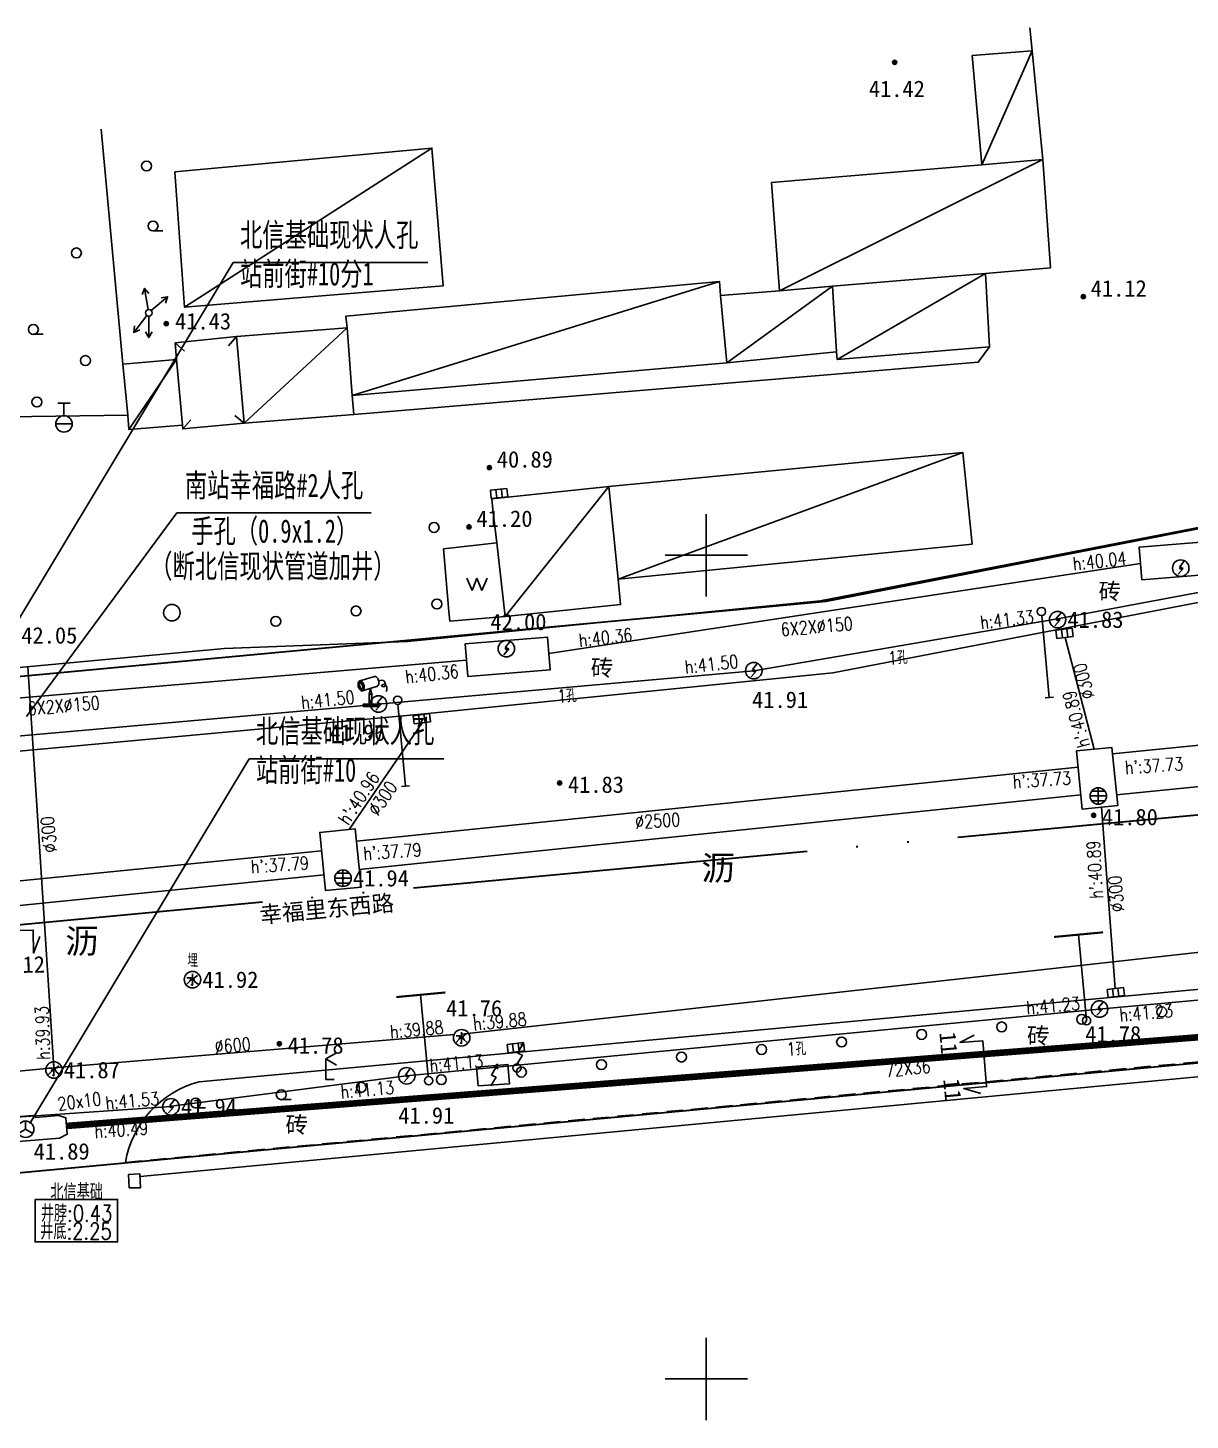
# Model space of a CAD drawing. Extents: x 501830 to 502977, y 299930 to 300245.
# Drawn here: x 502058.8 to 502129.4, y 300047.5 to 300132 of the extents above; entities that cross this region are included whole.
import ezdxf
from ezdxf.enums import TextEntityAlignment as Align
from ezdxf.lldxf.tags import DXFTag

# ---------------------------------------------------------------- set-up
doc = ezdxf.new("R2010")
doc.units = 0
for name, pattern in [('1117', [0.3, 0.2, -0.1]), ('2312', [0.3, 0.2, -0.1]), ('ACAD_ISO05W100', [33, 24, -3, 0, -3, 0, -3])]:
    doc.linetypes.add(name, pattern=pattern)
for name, color, linetype in [('BJ02', 7, 'Continuous'), ('BJ03', 7, 'Continuous'), ('BJ04', 7, 'Continuous'), ('BJ05', 7, 'Continuous'), ('BJ08', 7, 'Continuous'), ('BJ09', 7, 'Continuous'), ('BJ11', 7, 'Continuous'), ('TK', 7, 'Continuous'), ('上水井', 4, 'Continuous'), ('上水注记', 4, 'Continuous'), ('上水管线', 4, 'Continuous'), ('上水高程表', 4, 'Continuous'), ('新建北信', 13, 'Continuous'), ('电信井', 3, 'Continuous'), ('电信井（北信基础）', 3, 'Continuous'), ('电信断面图及编号', 3, 'Continuous'), ('电信注记', 3, 'Continuous'), ('电信管线', 3, 'Continuous'), ('电信高程表', 3, 'Continuous'), ('电力井', 1, 'Continuous'), ('电力注记', 1, 'Continuous'), ('电力管线', 1, 'Continuous'), ('电力高程表', 1, 'Continuous'), ('雨水井', 34, 'Continuous'), ('雨水注记', 34, 'Continuous'), ('雨水管线', 34, 'Continuous'), ('雨水高程表', 34, 'Continuous'), ('雨蓖子', 34, 'Continuous')]:
    doc.layers.add(name, color=color, linetype=linetype)
doc.layers.add('道路红线', color=11, linetype='Continuous', lineweight=30)
doc.styles.add('HZ', font='simplex.shx', dxfattribs={"bigfont": 'hztxt'})
doc.styles.add('HZTXT', font='romans', dxfattribs={"width": 0.7, "height": 4, "bigfont": 'HZTXT'})
doc.styles.get("Standard").update_dxf_attribs({"font": 'SIMFANG.TTF'})
doc.styles.add('宋体', font='SimSun.ttf')
doc.styles.add('粗等线', font='SIMHEI.TTF')
tags = doc.linetypes.add('DL', pattern='A,15,-4.925,[130,ltypeshp.shx,S=0.5,R=330,X=-0.15,Y=0.433],0,[130,ltypeshp.shx,S=0.4,R=90,X=0,Y=0],-0.15,[130,ltypeshp.shx,S=0.5,R=150,X=0,Y=-0.433],-4.925,15', length=40).pattern_tags.tags
tags[32:33] = [DXFTag(74, 4), DXFTag(75, 0), DXFTag(340, '0'), DXFTag(46, 1.0), DXFTag(50, 0.0), DXFTag(44, 0.0), DXFTag(45, 0.0)]
tags[30:31] = [DXFTag(74, 4), DXFTag(75, 0), DXFTag(340, '0'), DXFTag(46, 1.0), DXFTag(50, 0.0), DXFTag(44, 0.0), DXFTag(45, 0.0)]
tags[4:5] = [DXFTag(74, 4), DXFTag(75, 0), DXFTag(340, '0'), DXFTag(46, 1.0), DXFTag(50, 0.0), DXFTag(44, 0.0), DXFTag(45, 0.0)]
tags = doc.linetypes.add('DX', pattern='A,15,-5,[130,ltypeshp.shx,S=1,R=330,X=0,Y=0],-5,15', length=40).pattern_tags.tags
tags[16:17] = [DXFTag(74, 4), DXFTag(75, 0), DXFTag(340, '0'), DXFTag(46, 1.0), DXFTag(50, 0.0), DXFTag(44, 0.0), DXFTag(45, 0.0)]
tags[14:15] = [DXFTag(74, 4), DXFTag(75, 0), DXFTag(340, '0'), DXFTag(46, 1.0), DXFTag(50, 0.0), DXFTag(44, 0.0), DXFTag(45, 0.0)]
tags[4:5] = [DXFTag(74, 4), DXFTag(75, 0), DXFTag(340, '0'), DXFTag(46, 1.0), DXFTag(50, 0.0), DXFTag(44, 0.0), DXFTag(45, 0.0)]
tags = doc.linetypes.add('SS', pattern='A,15,-1.9,[130,ltypeshp.shx,S=1,R=330,X=0,Y=0],-1.2,[130,ltypeshp.shx,S=1,R=330,X=0,Y=0],-1.9,15', length=35).pattern_tags.tags
tags[24:25] = [DXFTag(74, 4), DXFTag(75, 0), DXFTag(340, '0'), DXFTag(46, 1.0), DXFTag(50, 0.0), DXFTag(44, 0.0), DXFTag(45, 0.0)]
tags[22:23] = [DXFTag(74, 4), DXFTag(75, 0), DXFTag(340, '0'), DXFTag(46, 1.0), DXFTag(50, 0.0), DXFTag(44, 0.0), DXFTag(45, 0.0)]
tags[4:5] = [DXFTag(74, 4), DXFTag(75, 0), DXFTag(340, '0'), DXFTag(46, 1.0), DXFTag(50, 0.0), DXFTag(44, 0.0), DXFTag(45, 0.0)]

# ---------------------------------------------------------------- blocks, each defined once
blk = doc.blocks.new('831')
for radius in [0.25, 0.15, 0.05]:
    blk.add_circle((0, 0), radius)
blk = doc.blocks.new('582')
blk.add_circle((0, 0), 1)
blk = doc.blocks.new('5323')
for p, q in [((-0.75, 2.5), (0.75, 2.5)), ((0, 1), (0, 2.5)), ((-0.99, 0), (0.99, 0))]:
    blk.add_line(p, q)
blk.add_circle((0, 0), 1)
blk = doc.blocks.new('5444')
for p, q in [((-0.34, 0.5), (-0.34, -0.5)), ((0.34, 0.5), (0.34, -0.5))]:
    blk.add_line(p, q)
blk.add_lwpolyline([(-1, -0.5), (-1, 0.5), (1, 0.5), (1, -0.5)], close=True)
blk = doc.blocks.new('9371')
blk.add_circle((0, 0), 0.6)
blk = doc.blocks.new('9372')
blk.add_line((-0.01, -0.59), (1.19, -0.59))
blk.add_circle((0, 0), 0.6)
blk = doc.blocks.new('35511')
for p, q in [((-1.25, 1.48), (-0.6, -0.02)), ((-0.6, -0.02), (0, 1.48)), ((0, 1.48), (0.6, -0.02)), ((0.6, -0.02), (1.25, 1.48))]:
    blk.add_line(p, q)
blk = doc.blocks.new('MHST')
at = {"layer": 'BJ09'}
blk.add_line((-0.01, -0.59), (1.19, -0.59), dxfattribs=at)
blk.add_circle((0, 0), 0.6, dxfattribs=at)
blk = doc.blocks.new('mhs500')
at = {"layer": 'BJ09'}
blk.add_circle((0, 0), 0.3, dxfattribs=at)
blk = doc.blocks.new('GC200')
at = {"linetype": 'Continuous', "const_width": 0.2, "flags": 128}
blk.add_lwpolyline([(-0.1, 0, 1), (0.1, 0, 1)], format="xyb", close=True, dxfattribs=at)
blk = doc.blocks.new('通信井')
for q in [(-0.433, -0.25), (0, 0.5), (0.433, -0.25)]:
    blk.add_line((0, 0), q)
at = {"lineweight": -3}
blk.add_circle((0, 0), 0.5, dxfattribs=at)
blk = doc.blocks.new('雨水井')
at = {"lineweight": -3}
for p, q in [((0.5, 0), (-0.5, 0)), ((-0.4, 0.3), (0.4, 0.3)), ((0, 0.495), (0, -0.495)), ((-0.4, -0.3), (0.4, -0.3))]:
    blk.add_line(p, q, dxfattribs=at)
blk.add_circle((0, 0), 0.5, dxfattribs=at)
blk = doc.blocks.new('电力井')
at = {"lineweight": -3}
for p, q in [((0.192, 0.395), (-0.079, 0.068)), ((-0.079, 0.068), (0.152, -0.017)), ((0.152, -0.017), (-0.164, -0.373))]:
    blk.add_line(p, q, dxfattribs=at)
blk.add_circle((0, 0), 0.5, dxfattribs=at)
blk = doc.blocks.new('上水井')
at = {"lineweight": -3}
for points in [[(-0.335, 0.112), (-0.093, 0.112), (-0.141, -0.082), (-0.335, -0.276)], [(0.295, 0.258), (0.053, 0.064), (0.15, -0.13), (0.343, -0.276)]]:
    blk.add_lwpolyline(points, dxfattribs=at)
at = {"flags": 128}
blk.add_lwpolyline([(0, 0.346), (0, -0.346), (-0.093, -0.302)], dxfattribs=at)
at = {"lineweight": -3}
blk.add_circle((0, 0), 0.5, dxfattribs=at)
blk = doc.blocks.new('4563')
for p, q in [((0, 2.5), (1.3, 3.25)), ((0, 0), (0, 2.5)), ((0, 2.5), (1.3, 1.75)), ((1, 0), (0, 0))]:
    blk.add_line(p, q)
blk = doc.blocks.new('gc170')
at = {"linetype": 'Continuous'}
blk.add_circle((0, 0), 0.5, dxfattribs=at)
blk = doc.blocks.new('探头')
at = {"lineweight": -3}
h = blk.add_hatch(color=256, dxfattribs=at)
h.paths.add_polyline_path([(-0.086, 0.079), (0.072, 0.079), (0.072, 0.683), (-0.086, 0.683)])
h.paths.add_polyline_path([(-0.007, 1.026), (-0.086, 0.683), (0.072, 0.683)])
h.paths.add_polyline_path([(0.072, 0.079), (-0.086, 0.079), (-0.086, -0.079), (0.072, -0.079)])
h = blk.add_hatch(color=256, dxfattribs=at)
h.paths.add_polyline_path([(-0.45, 0.079), (-0.45, -0.079), (-0.086, -0.079), (-0.086, 0.079)])
h.paths.add_polyline_path([(0.45, -0.079), (0.45, 0.079), (0.136, 0.079), (0.072, 0.079), (0.072, -0.079)])
for p, q in [((-0.66, 1.483), (0.243, 1.749)), ((0.265, 1.751), (0.232, 1.746)), ((0.3, 1.745), (0.265, 1.751)), ((0.335, 1.728), (0.3, 1.745)), ((0.37, 1.701), (0.335, 1.728)), ((0.402, 1.665), (0.37, 1.701)), ((-0.755, 1.324), (-0.758, 1.27)), ((-0.758, 1.27), (-0.755, 1.213)), ((-0.745, 1.373), (-0.755, 1.324)), ((-0.755, 1.213), (-0.745, 1.155)), ((-0.729, 1.415), (-0.745, 1.373)), ((-0.745, 1.155), (-0.729, 1.098)), ((-0.707, 1.448), (-0.729, 1.415)), ((-0.729, 1.098), (-0.707, 1.044)), ((-0.68, 1.473), (-0.707, 1.448)), ((-0.707, 1.044), (-0.681, 0.995)), ((-0.681, 0.995), (-0.65, 0.953)), ((-0.649, 1.486), (-0.68, 1.473)), ((-0.66, 1.344), (-0.668, 1.261)), ((-0.668, 1.261), (-0.655, 1.163)), ((-0.638, 1.39), (-0.66, 1.344)), ((-0.655, 1.163), (-0.619, 1.07)), ((-0.65, 0.953), (-0.617, 0.919)), ((-0.616, 1.489), (-0.649, 1.486)), ((-0.627, 1.399), (-0.638, 1.39)), ((-0.612, 1.396), (-0.627, 1.399)), ((-0.619, 1.07), (-0.573, 1.001)), ((-0.617, 0.919), (-0.582, 0.895)), ((-0.581, 1.481), (-0.616, 1.489)), ((-0.572, 1.366), (-0.612, 1.396)), ((-0.582, 0.895), (-0.546, 0.881)), ((-0.545, 1.461), (-0.581, 1.481)), ((-0.573, 1.001), (-0.532, 0.971)), ((-0.525, 1.298), (-0.572, 1.366)), ((-0.546, 0.881), (-0.512, 0.879)), ((-0.511, 1.432), (-0.545, 1.461)), ((-0.532, 0.971), (-0.517, 0.968)), ((-0.49, 1.205), (-0.525, 1.298)), ((-0.517, 0.968), (-0.506, 0.978)), ((-0.512, 0.879), (-0.48, 0.887)), ((-0.479, 1.394), (-0.511, 1.432)), ((-0.506, 0.978), (-0.485, 1.024)), ((-0.476, 1.106), (-0.49, 1.205)), ((-0.485, 1.024), (-0.476, 1.106)), ((-0.481, 0.886), (0.422, 1.152)), ((-0.48, 0.887), (-0.451, 0.906)), ((-0.45, 1.349), (-0.479, 1.394)), ((-0.451, 0.906), (-0.426, 0.935)), ((-0.426, 1.297), (-0.45, 1.349)), ((-0.407, 1.241), (-0.426, 1.297)), ((-0.426, 0.935), (-0.407, 0.973)), ((-0.393, 1.183), (-0.407, 1.241)), ((-0.407, 0.973), (-0.394, 1.018)), ((-0.394, 1.018), (-0.387, 1.07)), ((-0.387, 1.126), (-0.393, 1.183)), ((-0.387, 1.07), (-0.387, 1.126)), ((-0.007, 1.026), (-0.086, 0.683)), ((0.072, 0.683), (-0.007, 1.026)), ((0.383, 1.141), (0.415, 1.152)), ((0.432, 1.621), (0.402, 1.665)), ((0.415, 1.152), (0.443, 1.173)), ((0.457, 1.57), (0.432, 1.621)), ((0.443, 1.173), (0.466, 1.204)), ((0.478, 1.515), (0.457, 1.57)), ((0.466, 1.204), (0.484, 1.244)), ((0.492, 1.458), (0.478, 1.515)), ((0.484, 1.244), (0.496, 1.291)), ((0.5, 1.4), (0.492, 1.458)), ((0.496, 1.291), (0.502, 1.343)), ((0.502, 1.343), (0.5, 1.4)), ((-0.45, 0.079), (0.419, 0.079)), ((-0.45, -0.079), (-0.45, 0.079)), ((-0.086, 0.683), (0.072, 0.683)), ((-0.086, 0.683), (-0.086, -0.079)), ((0.072, 0.683), (0.072, -0.079)), ((0.45, 0.079), (0.136, 0.079)), ((0.45, 0.079), (0.45, -0.079)), ((0.45, 0.079), (0.45, -0.079)), ((0.45, -0.079), (-0.45, -0.079))]:
    blk.add_line(p, q, dxfattribs=at)
at = {"lineweight": -3, "extrusion": (0, 0, -1)}
for p, q in [((0.488, 1.477), (0.592, 1.505)), ((0.592, 1.505), (0.691, 1.517)), ((0.658, 1.182), (0.674, 1.212)), ((0.68, 1.156), (0.658, 1.182)), ((0.674, 1.212), (0.717, 1.239)), ((0.728, 1.137), (0.68, 1.156)), ((0.691, 1.517), (0.78, 1.496)), ((0.717, 1.239), (0.774, 1.256)), ((0.788, 1.13), (0.728, 1.137)), ((0.774, 1.256), (0.831, 1.257)), ((0.78, 1.496), (0.853, 1.426)), ((0.843, 1.139), (0.788, 1.13)), ((0.831, 1.257), (0.88, 1.242)), ((0.881, 1.167), (0.843, 1.139)), ((0.853, 1.426), (0.899, 1.318)), ((0.88, 1.242), (0.922, 1.212)), ((0.902, 1.209), (0.881, 1.167)), ((0.899, 1.318), (0.902, 1.209)), ((0.922, 1.212), (0.978, 1.127)), ((0.983, 0.936), (0.952, 0.846)), ((0.978, 1.127), (0.997, 1.029)), ((0.997, 1.029), (0.983, 0.936))]:
    blk.add_line(p, q, dxfattribs=at)
blk = doc.blocks.new('B552')
for p, q in [((0.984668, 0.518566), (-1.015332, 0.518566)), ((-1.015332, 0.518566), (-1.015332, -0.481434)), ((0.984668, -0.481434), (0.984668, 0.518566)), ((-1.015332, -0.481434), (0.984668, -0.481434))]:
    blk.add_line(p, q)
at = {"linetype": 'Continuous'}
for p, q in [((-0.348666, -0.481434), (-0.348666, 0.518566)), ((0.318001, -0.481434), (0.318001, 0.518566))]:
    blk.add_line(p, q, dxfattribs=at)
blk = doc.blocks.new('acfgw')
at = {"color": 4}
for p, q in [((0, -5), (0, 5)), ((-5, 0), (5, 0))]:
    blk.add_line(p, q, dxfattribs=at)

msp = doc.modelspace()

# ---------------------------------------------------------------- hatches: boundary and pattern name
at = {"layer": 'BJ05', "linetype": 'Continuous'}
for points in [[(502088.699, 300070.285), (502088.921, 300070.429), (502088.921, 300070.168)], [(502087.116, 300068.957), (502087.339, 300069.102), (502087.339, 300068.84)]]:
    msp.add_hatch(color=256, dxfattribs=at).paths.add_polyline_path(points)

# ---------------------------------------------------------------- linework, layer by layer
at = {"layer": 'BJ02', "linetype": 'Continuous', "flags": 128}
for points in [[(502119.775, 300130.62), (502119.645, 300132.017)], [(502116.721, 300123.703), (502119.775, 300130.62)], [(502063.287, 300125.867), (502064.587, 300111.61)], [(502068.326, 300115.07), (502083.35, 300124.715)], [(502120.425, 300124.017), (502104.441, 300116.051)], [(502064.895, 300108.5), (502047.403, 300108.254), (502046.651, 300119.926)], [(502100.806, 300116.61), (502078.511, 300109.69)], [(502107.939, 300111.894), (502116.96, 300117.1)], [(502101.251, 300111.683), (502107.665, 300116.331)], [(502071.481, 300113.288), (502071.005, 300112.709)], [(502071.96, 300108.012), (502078.203, 300113.813)], [(502067.777, 300112.903), (502068.325, 300112.391)], [(502078.614, 300108.537), (502116.513, 300111.72), (502117.199, 300112.663)], [(502064.963, 300107.627), (502067.845, 300111.89)], [(502068.23, 300107.668), (502068.725, 300108.232)], [(502071.96, 300108.012), (502071.384, 300108.492)], [(502094.663, 300098.546), (502115.586, 300106.235)], [(502087.803, 300096.274), (502094.081, 300104.171)]]:
    msp.add_lwpolyline(points, dxfattribs=at)
at = {"layer": 'BJ02', "linetype": 'Continuous'}
for points in [[(502116.14, 300130.341), (502119.775, 300130.62), (502120.425, 300124.017), (502116.721, 300123.703), (502116.14, 300130.341)], [(502067.745, 300123.281), (502083.35, 300124.715), (502084.035, 300116.364), (502068.326, 300115.07), (502067.745, 300123.281)], [(502103.963, 300122.619), (502116.721, 300123.703), (502120.425, 300124.017), (502120.904, 300117.45), (502116.96, 300117.1), (502107.665, 300116.331), (502104.441, 300116.051), (502103.963, 300122.619)], [(502078.135, 300114.512), (502100.806, 300116.61), (502100.874, 300115.771), (502101.251, 300111.683), (502078.511, 300109.69), (502078.203, 300113.813), (502078.135, 300114.512)], [(502107.665, 300116.331), (502116.96, 300117.1), (502117.199, 300112.663), (502107.939, 300111.894), (502107.905, 300112.348), (502107.665, 300116.331)], [(502100.874, 300115.771), (502104.441, 300116.051), (502107.665, 300116.331), (502107.905, 300112.348), (502101.251, 300111.683), (502100.874, 300115.771)], [(502067.777, 300112.903), (502071.481, 300113.288), (502071.96, 300108.012), (502068.23, 300107.668), (502068.221, 300107.907), (502067.845, 300111.89), (502067.777, 300112.903)], [(502071.481, 300113.288), (502078.203, 300113.813), (502078.511, 300109.69), (502078.614, 300108.537), (502071.96, 300108.012), (502071.481, 300113.288)], [(502064.587, 300111.61), (502067.845, 300111.89), (502068.221, 300107.907), (502064.963, 300107.627), (502064.895, 300108.5), (502064.587, 300111.61)], [(502094.081, 300104.171), (502115.586, 300106.235), (502116.134, 300100.68), (502105.364, 300099.596), (502094.663, 300098.546), (502094.081, 300104.171)], [(502086.981, 300103.436), (502094.081, 300104.171), (502094.663, 300098.546), (502094.8, 300097.009), (502087.803, 300096.274), (502087.289, 300100.746), (502087.057, 300102.771), (502086.981, 300103.436)]]:
    msp.add_lwpolyline(points, close=True, dxfattribs=at)
at = {"layer": 'BJ02', "linetype": 'Continuous', "flags": 128}
for points, elevation in [([(502045.347, 300091.999), (502060.067, 300093.354), (502070.77, 300094.35), (502081.875, 300094.776), (502106.92, 300097.235), (502132.265, 300102.143)], 42.121), ([(502064.943, 300062.415), (502064.977, 300061.611), (502065.663, 300061.611), (502065.629, 300062.45), (502064.943, 300062.415)], 42.028)]:
    msp.add_lwpolyline(points, dxfattribs=dict(at, elevation=elevation))
at = {"layer": 'BJ02', "linetype": 'Continuous'}
msp.add_lwpolyline([(502250, 300081.775), (502239.412, 300081.03), (502215.381, 300078.661), (502191.336, 300075.01), (502175.568, 300072.213), (502172.098, 300072.335), (502065.636, 300062.283)], dxfattribs=at)
at = {"layer": 'BJ03', "linetype": 'Continuous'}
msp.add_lwpolyline([(502084.065, 300100.396), (502087.289, 300100.746), (502087.803, 300096.274), (502084.441, 300095.994), (502084.373, 300096.588), (502084.065, 300100.396)], close=True, dxfattribs=at)
at = {"layer": 'BJ04', "linetype": 'Continuous', "flags": 128}
for points in [[(502132.698, 300097.671), (502107.69, 300092.859)], [(502107.69, 300092.859), (502082.696, 300090.351)], [(502082.696, 300090.351), (502033.214, 300085.797), (502022.805, 300085.112), (502014.166, 300082.395), (502007.461, 300080.096), (501985.213, 300077.973), (501965.204, 300076.219)]]:
    msp.add_lwpolyline(points, dxfattribs=at)
at = {"layer": 'BJ04', "linetype": 'Continuous', "elevation": 41.78, "flags": 128}
msp.add_lwpolyline([(502069.228, 300068.041), (502222.657, 300082.237)], dxfattribs=at)
at = {"layer": 'BJ04', "linetype": 'Continuous', "const_width": 0.125, "flags": 128}
for points in [[(502121.119, 300076.831), (502124.092, 300077.113)], [(502081.191, 300073.181), (502084.164, 300073.462)]]:
    msp.add_lwpolyline(points, dxfattribs=at)
at = {"layer": 'BJ04', "linetype": 'Continuous', "ltscale": 5, "flags": 128}
for points in [[(502123.061, 300072.004), (502122.59, 300076.982)], [(502083.133, 300068.353), (502082.662, 300073.331)]]:
    msp.add_lwpolyline(points, dxfattribs=at)
at = {"layer": 'BJ04', "linetype": 'Continuous'}
for centre in [(502120.347, 300096.588), (502123.085, 300071.755), (502083.157, 300068.104)]:
    msp.add_circle(centre, 0.25, dxfattribs=at)
msp.add_arc((502070.78, 300062.122), 6.119, 104.69719, 170.3389, dxfattribs=at)
at = {"layer": 'BJ05'}
for p, q in [((502088.548, 300069.777, 42.028), (502088.806, 300070.229, 42.028)), ((502088.521, 300069.13, 42.028), (502088.84, 300069.649, 42.028)), ((502088.548, 300069.777, 42.028), (502088.84, 300069.649, 42.028)), ((502086.938, 300067.802), (502087.258, 300068.322)), ((502086.966, 300068.449), (502087.223, 300068.901)), ((502086.966, 300068.449), (502087.258, 300068.322))]:
    msp.add_line(p, q, dxfattribs=at)
at = {"layer": 'BJ05', "linetype": 'Continuous', "flags": 128}
for points in [[(502065.77, 300115.822), (502065.908, 300116.198), (502066.164, 300115.891)], [(502066.131, 300114.917), (502065.908, 300116.198)], [(502066.318, 300114.849), (502067.31, 300115.69)], [(502066.916, 300115.618), (502067.31, 300115.69), (502067.174, 300115.313)], [(502066.043, 300114.561), (502065.253, 300113.529)], [(502066.165, 300114.52), (502066.165, 300113.22)], [(502065.622, 300113.683), (502065.253, 300113.529), (502065.305, 300113.926)], [(502066.365, 300113.566), (502066.165, 300113.22), (502065.965, 300113.566)], [(502120.37, 300096.339), (502120.826, 300091.371)], [(502081.291, 300090.953), (502081.747, 300085.985)]]:
    msp.add_lwpolyline(points, dxfattribs=at)
at = {"layer": 'BJ05', "linetype": 'Continuous'}
for points in [[(502120.577, 300091.348), (502121.075, 300091.394)], [(502081.498, 300085.962), (502081.996, 300086.008)]]:
    msp.add_lwpolyline(points, dxfattribs=at)
msp.add_lwpolyline([(502087.116, 300068.957), (502087.339, 300069.102), (502087.339, 300068.84)], close=True, dxfattribs=at)
msp.add_circle((502066.165, 300114.72), 0.2, dxfattribs=at)
msp.add_circle((502066.165, 300114.72), 0.2, dxfattribs=at)
msp.add_circle((502066.165, 300114.72), 0.2, dxfattribs=at)
msp.add_circle((502066.165, 300114.72), 0.2, dxfattribs=at)
at = {"layer": 'BJ05'}
for centre in [(502120.347, 300096.588), (502081.268, 300091.202)]:
    msp.add_circle(centre, 0.25, dxfattribs=at)
at = {"layer": 'BJ11', "linetype": '1117', "ltscale": 5, "flags": 128}
msp.add_lwpolyline([(502064.748, 300063.149), (502191.336, 300075.01)], dxfattribs=at)
at = {"layer": '上水管线', "linetype": 'SS', "ltscale": 0.5, "flags": 128}
for points, elevation in [([(502060.41, 300068.888), (502058.827, 300093.24)], 41.884), ([(502060.41, 300068.888), (502084.701, 300070.917)], 41.884), ([(502011.465, 300064.302), (502060.197, 300068.868)], 41.963)]:
    msp.add_lwpolyline(points, dxfattribs=dict(at, elevation=elevation))
msp.add_lwpolyline([(502150.765, 300078.21), (502085.156, 300070.939)], dxfattribs=at)
at = {"layer": '新建北信', "color": 40}
for p, q in [((502071.294, 300117.772), (502057.971, 300095.62)), ((502067.874, 300102.571), (502058.735, 300090.211)), ((502072.261, 300087.652), (502058.938, 300065.5))]:
    msp.add_line(p, q, dxfattribs=at)
at = {"layer": '新建北信', "color": 41}
for p, q in [((502071.294, 300117.772), (502083.112, 300117.772)), ((502067.874, 300102.571), (502079.67, 300102.571)), ((502072.261, 300087.652), (502084.079, 300087.652))]:
    msp.add_line(p, q, dxfattribs=at)
at = {"layer": '新建北信', "color": 40, "linetype": '2312', "ltscale": 8, "const_width": 0.4, "elevation": 41.904}
msp.add_lwpolyline([(502061.183, 300065.359), (502166.282, 300073.596)], dxfattribs=at)
at = {"layer": '电信井（北信基础）', "linetype": 'Continuous', "elevation": 41.904, "flags": 128}
msp.add_lwpolyline([(502058.128, 300065.916), (502057.953, 300065.601), (502058.033, 300064.604), (502058.249, 300064.42), (502060.741, 300064.622), (502061.223, 300064.861), (502061.142, 300065.858), (502060.713, 300065.993), (502059.318, 300065.875), (502059.125, 300065.996), (502058.128, 300065.916)], dxfattribs=at)
at = {"layer": '电信断面图及编号'}
for points, elevation in [([(502059.549, 300076.858), (502059.169, 300075.851), (502059.15, 300077.245), (502056.352, 300077.203), (502056.371, 300075.813), (502055.982, 300076.709)], 41.904), ([(502116.664, 300067.319), (502115.632, 300067.627), (502117.022, 300067.745), (502116.782, 300070.533), (502115.396, 300070.415), (502116.263, 300070.867)], 41.79)]:
    msp.add_lwpolyline(points, dxfattribs=dict(at, elevation=elevation))
at = {"layer": '电信注记', "linetype": 'Continuous'}
msp.add_lwpolyline([(502059.265, 300060.895), (502064.278, 300060.895), (502064.278, 300058.324), (502059.265, 300058.324)], close=True, dxfattribs=at)
at = {"layer": '电信管线', "linetype": 'DX', "ltscale": 0.5, "elevation": 41.904, "flags": 128}
msp.add_lwpolyline([(502061.183, 300065.359), (502166.282, 300073.596)], dxfattribs=at)
at = {"layer": '电力管线', "linetype": 'DL', "ltscale": 0.5, "elevation": 42.012}
for points in [[(502126.444, 300098.507), (502126.283, 300100.5), (502131.267, 300100.902), (502131.428, 300098.908)], [(502085.54, 300092.636), (502085.38, 300094.63), (502090.363, 300095.032), (502090.524, 300093.038)]]:
    msp.add_lwpolyline(points, close=True, dxfattribs=at)
at = {"layer": '电力管线', "linetype": 'DL', "ltscale": 0.5, "flags": 128}
for points, elevation in [([(502090.444, 300094.035), (502126.363, 300099.503)], 42.012), ([(502137.773, 300099.22), (502121.328, 300096.144), (502102.887, 300092.992)], 41.766), ([(502102.887, 300092.992), (502080.078, 300090.972)], 41.919), ([(502080.163, 300090.972), (502022.448, 300085.872), (502009.77, 300081.629)], 41.966)]:
    msp.add_lwpolyline(points, dxfattribs=dict(at, elevation=elevation))
for points in [[(502047.152, 300090.4), (502085.46, 300093.633)], [(502123.839, 300072.448), (502163.592, 300076.073)], [(502123.857, 300072.458), (502081.819, 300068.402), (502067.535, 300066.555)], [(502067.518, 300066.537), (502054.605, 300065.658)]]:
    msp.add_lwpolyline(points, dxfattribs=at)
at = {"layer": '电力管线', "linetype": 'Continuous', "ltscale": 0.5, "elevation": 42.165, "flags": 128}
msp.add_lwpolyline([(502086.155, 300067.793), (502086.064, 300068.928), (502087.968, 300069.091), (502088.054, 300067.91), (502086.155, 300067.793)], dxfattribs=at)
at = {"layer": '道路红线', "color": 40}
for p, q in [((502107.274, 300097.211), (502136.628, 300102.961)), ((502122.513, 300100.196), (502136.628, 300102.961)), ((501986.439, 300085.945), (502107.278, 300097.212)), ((502123.119, 300068.559), (502297.188, 300084.789)), ((501989.224, 300056.074), (502218.08, 300077.413))]:
    msp.add_line(p, q, dxfattribs=at)
at = {"layer": '道路红线', "color": 40, "linetype": 'ACAD_ISO05W100'}
for p, q in [((502122.831, 300083.597), (502296.752, 300099.813)), ((501950, 300067.482), (502216.687, 300092.348))]:
    msp.add_line(p, q, dxfattribs=at)
at = {"layer": '雨水管线', "linetype": 'Continuous', "elevation": -0.083, "flags": 128}
for points in [[(502123.54, 300088.232), (502121.784, 300095.015)], [(502078.326, 300083.361), (502082.768, 300089.828)], [(502122.568, 300087.131), (502078.766, 300082.647)], [(502078.941, 300080.932), (502122.737, 300085.467)], [(502123.99, 300084.704), (502124.825, 300073.708)], [(502076.657, 300082.054), (501986.201, 300073.051)]]:
    msp.add_lwpolyline(points, dxfattribs=at)
at = {"layer": '雨水管线', "flags": 128}
for points in [[(502168.169, 300092.296), (502124.654, 300087.951)], [(502168.423, 300089.809), (502124.908, 300085.464)]]:
    msp.add_lwpolyline(points, dxfattribs=at)
at = {"layer": '雨水管线', "elevation": -0.083}
for points in [[(502124.975, 300084.804), (502122.827, 300084.585), (502122.466, 300088.122), (502124.614, 300088.341)], [(502079.051, 300079.861), (502076.903, 300079.642), (502076.542, 300083.179), (502078.689, 300083.398)]]:
    msp.add_lwpolyline(points, close=True, dxfattribs=at)
at = {"layer": '雨水管线', "linetype": 'Continuous', "flags": 128}
msp.add_lwpolyline([(501986.341, 300071.502), (502076.804, 300080.607)], dxfattribs=at)

# ---------------------------------------------------------------- block references
at = {"layer": 'BJ03', "linetype": 'Continuous', "xscale": 0.5, "yscale": 0.5, "zscale": 0.5}
msp.add_blockref('35511', (502086.088, 300097.863), dxfattribs=at)
at = {"layer": 'BJ03'}
msp.add_blockref('探头', (502079.628, 300090.893, 41.966), dxfattribs=at)
at = {"layer": 'BJ04', "linetype": 'Continuous', "xscale": 0.5, "yscale": 0.5, "zscale": 0.5}
msp.add_blockref('4563', (502076.92, 300068.181), dxfattribs=at)
at = {"layer": 'BJ05', "linetype": 'Continuous', "xscale": 0.5, "yscale": 0.5, "zscale": 0.5}
for name, p in [('5323', (502061.019, 300107.976)), ('582', (502067.567, 300096.515))]:
    msp.add_blockref(name, p, dxfattribs=at)
at = {"layer": 'BJ05', "linetype": 'Continuous', "xscale": 0.5000000000246094, "yscale": 0.5, "zscale": 0.5, "rotation": 185.9999999965418}
msp.add_blockref('5444', (502087.427, 300103.751), dxfattribs=at)
at = {"layer": 'BJ05', "linetype": 'Continuous', "xscale": 0.5, "yscale": 0.5}
msp.add_blockref('gc170', (502088.521, 300068.88, 42.028), dxfattribs=at)
at = {"layer": 'BJ08', "linetype": 'Continuous', "xscale": 0.5, "yscale": 0.5, "zscale": 0.5}
for name, p in [('831', (502111.438, 300129.921, 41.42)), ('831', (502122.89, 300115.703, 41.12)), ('831', (502067.225, 300114.057, 41.43)), ('831', (502086.841, 300105.323, 40.89)), ('831', (502085.606, 300101.724, 41.2)), ('GC200', (502128.803, 300099.22, 41.835)), ('GC200', (502121.328, 300096.094, 41.836)), ('GC200', (502087.872, 300094.331, 42.012)), ('GC200', (502102.887, 300092.992, 41.919)), ('GC200', (502080.113, 300090.972, 41.966)), ('831', (502091.105, 300086.18, 41.83)), ('831', (502123.513, 300084.212, 41.8)), ('GC200', (502077.954, 300080.398, 41.95)), ('GC200', (502068.819, 300074.241, 41.928)), ('GC200', (502123.873, 300072.454, 41.79)), ('831', (502074.091, 300070.347, 41.78)), ('GC200', (502085.156, 300070.71, 41.767)), ('GC200', (502060.41, 300068.756, 41.884)), ('GC200', (502081.826, 300068.404, 41.917)), ('GC200', (502067.519, 300066.523, 41.949))]:
    msp.add_blockref(name, p, dxfattribs=at)
at = {"layer": 'BJ09', "linetype": 'Continuous', "xscale": 0.5, "yscale": 0.5, "zscale": 0.5}
for name, p in [('9371', (502066.03, 300123.631)), ('9372', (502066.427, 300119.992)), ('9371', (502061.776, 300118.354)), ('9372', (502059.164, 300113.709)), ('9371', (502062.323, 300111.82)), ('9371', (502059.373, 300109.303)), ('9371', (502083.482, 300101.689)), ('9371', (502083.653, 300097.042)), ('9371', (502073.878, 300095.992)), ('9371', (502078.748, 300096.622)), ('MHST', (502074.208, 300067.252)), ('MHST', (502069.01, 300066.749, 42.262))]:
    msp.add_blockref(name, p, dxfattribs=at)
at = {"layer": 'BJ09', "linetype": 'Continuous', "rotation": 5.38118605369126}
for p in [(502127.653, 300072.286), (502117.935, 300071.371), (502122.794, 300071.828), (502113.077, 300070.913), (502103.36, 300069.998), (502108.218, 300070.455), (502093.642, 300069.082), (502098.501, 300069.54), (502083.925, 300068.167), (502088.784, 300068.625), (502079.067, 300067.709)]:
    msp.add_blockref('mhs500', p, dxfattribs=at)
at = {"layer": 'TK', "linetype": 'Continuous', "xscale": 0.5, "yscale": 0.5}
for p in [(502100, 300100), (502100, 300050)]:
    msp.add_blockref('acfgw', p, dxfattribs=at)
at = {"layer": '上水井'}
for p in [(502068.819, 300074.241, 41.928), (502085.156, 300070.71, 41.767), (502060.41, 300068.756, 41.884)]:
    msp.add_blockref('上水井', p, dxfattribs=at)
at = {"layer": '电信井', "linetype": 'Continuous', "ltscale": 0.5}
msp.add_blockref('通信井', (502058.691, 300065.158, 41.904), dxfattribs=at)
at = {"layer": '电力井'}
for p in [(502128.803, 300099.22, 41.835), (502121.328, 300096.094, 41.836), (502087.872, 300094.331, 42.012), (502102.887, 300092.992, 41.919), (502080.113, 300090.972, 41.966), (502123.873, 300072.454, 41.79), (502081.826, 300068.404, 41.917), (502067.519, 300066.523, 41.949)]:
    msp.add_blockref('电力井', p, dxfattribs=at)
at = {"layer": '雨水井'}
for p in [(502123.8, 300085.39, 41.838), (502077.954, 300080.398, 41.95)]:
    msp.add_blockref('雨水井', p, dxfattribs=at)
at = {"layer": '雨蓖子', "xscale": 0.4999999999958168, "zscale": 0.5, "rotation": 187.1403150707652}
for p, yscale in [((502121.744, 300095.271), 0.4999999999946221), ((502082.728, 300090.085), 0.4999999999946221), ((502124.847, 300073.469, 41.611), 0.499999999994623), ((502088.434, 300070.119, 41.722), 0.4999999999946212)]:
    msp.add_blockref('B552', p, dxfattribs=dict(at, yscale=yscale))

# ---------------------------------------------------------------- texts
at = {"layer": 'BJ04', "linetype": 'Continuous'}
for s, height, p in [('砖', 1, (502124.501, 300097.814)), ('砖', 1, (502093.677, 300093.169)), ('沥', 1.5, (502100.731, 300081.022)), ('沥', 1.5, (502062.116, 300076.581)), ('砖', 1, (502120.156, 300070.834)), ('砖', 1, (502075.146, 300065.435))]:
    msp.add_text(s, height=height, dxfattribs=at).set_placement(p, align=Align.MIDDLE_CENTER)
at = {"layer": 'BJ08', "linetype": 'Continuous'}
for s, p in [('41.42', (502109.872, 300127.818)), ('41.12', (502123.34, 300115.703)), ('41.43', (502067.762, 300113.708)), ('40.89', (502087.291, 300105.323)), ('41.20', (502086.056, 300101.724)), ('41.83', (502091.605, 300085.58)), ('41.80', (502124.013, 300083.612)), ('41.78', (502074.591, 300069.747))]:
    msp.add_text(s, height=1, dxfattribs=at).set_placement(p)
for s, p in [('42.00', (502086.904, 300095.954, 42.012)), ('41.83', (502121.928, 300096.094, 41.836)), ('42.05', (502058.43, 300095.14)), ('41.91', (502102.787, 300091.233, 41.919)), ('41.96', (502077.127, 300089.237, 41.966)), ('41.94', (502078.554, 300080.398, 41.95)), ('41.92', (502069.419, 300074.241, 41.928)), ('41.76', (502084.212, 300072.505, 41.767)), ('41.78', (502123.003, 300070.926, 41.79)), ('41.87', (502061.01, 300068.756, 41.884)), ('41.94', (502068.119, 300066.523, 41.949)), ('41.91', (502081.31, 300065.999, 41.917)), ('41.89', (502059.179, 300063.816, 41.904))]:
    msp.add_text(s, height=1, dxfattribs=at).set_placement(p, align=Align.MIDDLE_LEFT)
at = {"layer": '上水注记', "style": 'HZ', "width": 0.8}
for s, rotation, p in [('%%C300', 95.4509, (502060.598, 300082)), ('埋', 359.40761, (502068.509, 300075.011, -0.138)), ('%%c600', 4.99209, (502070.2, 300069.756))]:
    msp.add_text(s, height=0.8, rotation=rotation, dxfattribs=at).set_placement(p)
at = {"layer": '上水高程表', "style": 'HZ', "width": 0.8}
for s, rotation, p in [('h:39.93', 91.82681, (502060.179, 300069.394, -41.963)), ('h:39.88', 5.47215, (502080.84, 300070.66)), ('h:39.88', 5.47215, (502085.882, 300071.147))]:
    msp.add_text(s, height=0.8, rotation=rotation, dxfattribs=at).set_placement(p)
at = {"layer": '新建北信', "color": 1, "char_height": 1.4175, "attachment_point": 1, "style": 'HZTXT'}
for s, insert in [('{\\fSimSun|b0|i0|c134|p2;北信基础现状人孔\\P站前街#10分1}', (502071.703, 300120.16)), ('{\\fSimSun|b0|i0|c134|p2;南站幸福路#2人孔}', (502068.359, 300104.959)), ('{\\fSimSun|b0|i0|c134|p2;手孔（0.9x1.2）}', (502068.743, 300102.182)), ('{\\fSimSun|b0|i0|c134|p2;（断北信现状管道加井）}', (502066.253, 300100.05)), ('{\\fSimSun|b0|i0|c134|p2;北信基础现状人孔\\P站前街#10}', (502072.67, 300090.04))]:
    msp.add_mtext(s, dxfattribs=dict(at, insert=insert))
at = {"layer": '电信断面图及编号', "style": '粗等线'}
for s, rotation, p in [('12', 1.03151, (502059.185, 300075.162, 41.904)), ('11', 275.08785, (502114.711, 300070.395, 41.79)), ('11', 275.08785, (502114.946, 300067.563, 41.79))]:
    msp.add_text(s, height=1, rotation=rotation, dxfattribs=at).set_placement(p, align=Align.MIDDLE)
at = {"layer": '电信注记', "style": 'HZ', "width": 0.8}
msp.add_text('72X36', height=0.8, rotation=5.64058, dxfattribs=at).set_placement((502110.923, 300068.328, 41.79))
for s, p in [('北信基础', (502061.788, 300061.395)), ('井脖:0.43', (502061.783, 300060.1)), ('井底:2.25', (502061.747, 300059.019))]:
    msp.add_text(s, height=1, dxfattribs=at).set_placement(p, align=Align.MIDDLE)
at = {"layer": '电信高程表', "style": 'HZ', "width": 0.8}
msp.add_text('h:40.49', height=0.8, rotation=3.87012, dxfattribs=at).set_placement((502062.894, 300064.62, -41.586))
at = {"layer": '电力注记', "style": 'HZ', "width": 0.8}
for s, rotation, p in [('6X2X%%c150', 4.99209, (502104.559, 300095.084)), ('1孔', 2.6805, (502111.052, 300093.366)), ('6X2X%%c150', 4.99209, (502058.848, 300090.282)), ('1孔', 2.6805, (502090.972, 300091.044)), ('1孔', 2.6805, (502104.899, 300069.615)), ('20x10', 7.45636, (502060.686, 300066.287))]:
    msp.add_text(s, height=0.8, rotation=rotation, dxfattribs=at).set_placement(p)
at = {"layer": '电力高程表', "style": 'HZ', "width": 0.8}
for s, rotation, p in [('h:40.04', 6.31837, (502122.295, 300099.076, 41.46)), ('h:41.33', 6.31837, (502116.672, 300095.517, 41.46)), ('h:40.36', 6.31837, (502092.311, 300094.429, 41.46)), ('h:41.50', 6.31837, (502098.74, 300092.815, 41.46)), ('h:40.36', 6.31837, (502081.772, 300092.217, 41.46)), ('h:41.50', 6.31837, (502075.449, 300090.657, 41.46)), ('h:41.23', 5.06765, (502119.461, 300072.126, 41.46)), ('h:41.23', 5.06765, (502125.11, 300071.687, 41.46)), ('h:41.13', 5.06765, (502083.24, 300068.623, 41.46)), ('h:41.13', 5.06765, (502077.837, 300067.02, 41.46)), ('h:41.53', 5.06765, (502063.567, 300066.35, 41.46))]:
    msp.add_text(s, height=0.8, rotation=rotation, dxfattribs=at).set_placement(p)
at = {"layer": '道路红线', "color": 40, "style": '宋体'}
msp.add_text('幸福里东西路', height=1, rotation=5.32567, dxfattribs=at).set_placement((502077.045, 300077.748), align=Align.BOTTOM_CENTER)
at = {"layer": '雨水注记', "style": 'HZ', "width": 0.8}
for s, rotation, p in [('%%C300', 104.70055, (502123.577, 300091.393, -41.369)), ('%%C300', 55.75038, (502080.073, 300084.119, -41.369)), ('%%c2500', 3.30464, (502095.706, 300083.405)), ('%%C300', 94.88663, (502125.368, 300078.392, -41.452))]:
    msp.add_text(s, height=0.8, rotation=rotation, dxfattribs=at).set_placement(p)
at = {"layer": '雨水高程表', "style": 'HZ', "width": 0.8}
for s, rotation, p in [("h':40.89", 105.26104, (502123.311, 300088.455, 0.083)), ("h':37.73", 4.00044, (502125.439, 300086.707, -0.083)), ("h':40.96", 56.31086, (502078.27, 300083.565, 0.083)), ("h':37.73", 4.00044, (502118.633, 300085.845, -0.166)), ("h':37.79", 4.00044, (502079.215, 300081.492, -0.083)), ("h':40.89", 93.46211, (502124.093, 300079.178, 0.083)), ("h':37.79", 4.00044, (502072.383, 300080.69))]:
    msp.add_text(s, height=0.8, rotation=rotation, dxfattribs=at).set_placement(p)

doc.saveas('drawing.dxf')
